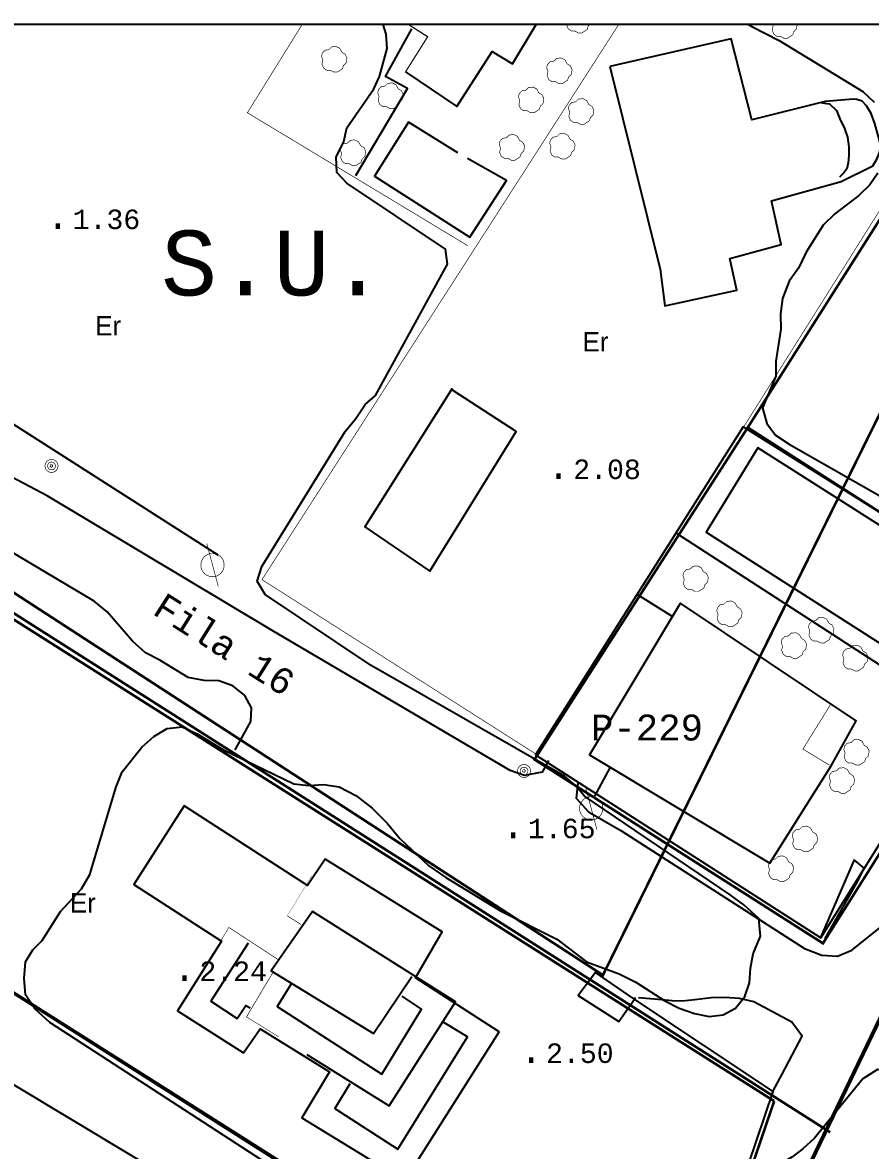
# Model space of a CAD drawing. Extents: x 742700 to 743500, y 4404700 to 4405200.
# Drawn here: x 743168.1 to 743233.2, y 4405113.5 to 4405200.2 of the extents above; entities that cross this region are included whole.
import ezdxf

# ---------------------------------------------------------------- set-up
doc = ezdxf.new("R2010")
doc.units = 0
doc.header["$MEASUREMENT"] = 0
for name, color, linetype in [('13', 7, 'CONTINUOUS'), ('14', 7, 'CONTINUOUS'), ('18', 7, 'CONTINUOUS'), ('2', 7, 'CONTINUOUS'), ('21', 7, 'CONTINUOUS'), ('24', 7, 'CONTINUOUS'), ('34', 7, 'CONTINUOUS'), ('41', 7, 'CONTINUOUS'), ('42', 7, 'CONTINUOUS'), ('45', 7, 'CONTINUOUS'), ('46', 7, 'CONTINUOUS'), ('50', 7, 'CONTINUOUS'), ('51', 7, 'CONTINUOUS'), ('54', 7, 'CONTINUOUS'), ('6', 7, 'CONTINUOUS'), ('7', 7, 'CONTINUOUS'), ('8', 7, 'CONTINUOUS')]:
    doc.layers.add(name, color=color, linetype=linetype)
doc.styles.add('MONOTXT', font='monotxt', dxfattribs={"height": 0.2})
doc.styles.get("Standard").update_dxf_attribs({"font": 'txt', "height": 0.2})

msp = doc.modelspace()

# ---------------------------------------------------------------- linework, layer by layer
at = {"layer": '13', "color": 3, "linetype": 'Continuous', "const_width": 0.3}
msp.add_lwpolyline([(743270.08, 4405200), (743261.4899999999, 4405180.8), (743226.53, 4405108.2), (743201.15, 4405036.67), (743190.36, 4404999.89)], dxfattribs=at)
at = {"layer": '14', "color": 1, "linetype": 'Continuous', "const_width": 0.2}
msp.add_lwpolyline([(743096.24, 4405200), (743230.13, 4405114.87)], dxfattribs=at)
at = {"layer": '18', "color": 3, "linetype": 'Continuous', "const_width": 0.2}
msp.add_lwpolyline([(743248.67, 4405200), (743248.56, 4405199.75), (743212.6599999998, 4405126.95), (743145.0299999998, 4405170.85), (743134.01, 4405148.16), (743132.7399999999, 4405145.06), (743129.14, 4405134.46), (743122.1399999999, 4405114.73), (743112.3100000002, 4405086.79), (743105.6199999999, 4405068.85), (743101.7099999998, 4405054.9), (743098.32, 4405042.34), (743096.17, 4405033.64), (743095.5399999998, 4405032.38), (743093.3399999999, 4405029.4), (743076.1299999999, 4405000.46)], dxfattribs=at)
at = {"layer": '2', "color": 7, "linetype": 'Continuous'}
msp.add_3dface([(743500, 4404700), (743500, 4405200), (742700, 4405200), (742700, 4404700)], dxfattribs=at)
at = {"layer": '21', "color": 30, "linetype": 'Continuous', "elevation": 2}
for points in [[(743186.9599999998, 4405112.39), (743170.16, 4405123.3), (743170.16, 4405123.3), (743169, 4405124.35), (743168.3, 4405125.44), (743168.18, 4405126.7), (743168.28, 4405127.97), (743168.8499999999, 4405128.9), (743169.56, 4405129.62), (743170.9799999999, 4405131.85), (743172.5799999998, 4405133.58), (743173.2199999999, 4405134.67), (743175.2499999999, 4405141.41), (743175.7199999999, 4405142.57), (743177.23, 4405144.47), (743178.1499999998, 4405145.29), (743179.1700000002, 4405145.89), (743180.32, 4405146.03), (743181.48, 4405145.49), (743183.51, 4405144.27), (743188.9099999998, 4405141.66), (743190.07, 4405141.51), (743191.19, 4405141.59), (743192.4, 4405141.41), (743193.68, 4405140.75), (743194.93, 4405139.78), (743196.0799999998, 4405138.63), (743197.0599999998, 4405137.44), (743199.28, 4405135.36), (743200.5899999999, 4405134.44), (743204.79, 4405131.89), (743209.1299999999, 4405129.71), (743211.4, 4405127.97), (743213.9199999998, 4405127.04), (743215.19, 4405126.41), (743217.4099999998, 4405124.98), (743218.53, 4405124.41), (743219.6899999998, 4405123.99), (743220.8299999998, 4405123.78), (743221.8899999999, 4405123.91), (743222.84, 4405124.4), (743223.5600000002, 4405125.31), (743223.92, 4405126.36), (743223.9999999999, 4405127.48), (743224.2, 4405128.58), (743224.78, 4405129.94), (743224.65, 4405131.3), (743223.4999999999, 4405132.36), (743222.45, 4405133.13), (743211.2499999999, 4405140.7), (743210.5799999998, 4405141.5), (743209.6999999998, 4405142.25), (743194.8399999999, 4405150.75), (743186.7, 4405156.19), (743186.0799999998, 4405157.22), (743186.44, 4405158.34), (743192.8399999999, 4405168.73), (743193.68, 4405169.72), (743194.3899999999, 4405170.79), (743195.18, 4405171.5), (743200.7099999998, 4405181.58), (743200.55, 4405182.73), (743192.9799999999, 4405187.82), (743192.2099999998, 4405188.63), (743192.1600000001, 4405189.81), (743192.75, 4405191.01), (743192.9699999999, 4405192.07), (743195.05, 4405195.05), (743195.5, 4405196), (743196.07, 4405198.15), (743195.9999999999, 4405199.26), (743195.7599999999, 4405200)], [(743223.8499999999, 4405200), (743224.1100000001, 4405199.84), (743226.2099999998, 4405198.77), (743232.6399999999, 4405194.86), (743233.4999999999, 4405194.02)], [(743233.78, 4405188.57), (743233.18, 4405187.67), (743232.3299999998, 4405186.86), (743230.47, 4405185.45), (743229.5899999999, 4405184.59), (743228.28, 4405182.5), (743227.6900000002, 4405181.27), (743226.9799999999, 4405180.27), (743226.45, 4405178.94), (743226.31, 4405177.77), (743226.3199999998, 4405176.59), (743225.9599999998, 4405174.14), (743225.95, 4405172.98), (743224.93, 4405170.54), (743225.2599999999, 4405169.33), (743225.93, 4405168.45), (743226.9699999999, 4405167.74), (743237.04, 4405162.01)]]:
    msp.add_lwpolyline(points, dxfattribs=at)
at = {"layer": '34', "color": 1, "linetype": 'Continuous'}
msp.add_polyline3d([(743201.5, 4405190.13, 3.49), (743197.7099999998, 4405192.49, 3.54), (743195.0999999999, 4405188.34, 3.54), (743202.4400000002, 4405183.66, 3.54), (743205.2499999999, 4405188.01, 3.73), (743202.26, 4405189.7, 3.69)], dxfattribs=at)
at = {"layer": '41', "color": 7, "linetype": 'Continuous'}
msp.add_line((743156.2499999999, 4405176.38, 1.86), (743183.0799999998, 4405159.26, 2.42), dxfattribs=at)
at = {"layer": '41', "color": 1, "linetype": 'Continuous', "extrusion": (-0.533287248597892, -0.845934223496656, 0), "const_width": 0.05, "elevation": -4122793.414572}
msp.add_lwpolyline([(-1720489.579737746, 5.09), (-1720626.091533573, 2.29)], dxfattribs=at)
at = {"layer": '41', "color": 1, "linetype": 'Continuous', "extrusion": (0.5390766997098405, 0.8422566781153751, 0), "const_width": 0.05, "elevation": 4110937.477115}
msp.add_lwpolyline([(1748796.520197424, 2.42), (1748784.184290485, 2.59)], dxfattribs=at)
at = {"layer": '41', "color": 1, "linetype": 'Continuous', "extrusion": (-0.0448379228012755, 0.02047617030058248, 0.9987844047284122), "const_width": 0.05, "elevation": 56881.26648099999}
msp.add_lwpolyline([(-4315856.227187288, -1152504.791750904), (-4315848.3109968, -1152505.806111867), (-4315846.051462192, -1152486.127509189)], dxfattribs=at)
at = {"layer": '41', "color": 1, "linetype": 'Continuous', "extrusion": (-0.000635397500013575, -0.0009982118000213265, 0.9999992999213646), "const_width": 0.05, "elevation": -4866.808658}
msp.add_lwpolyline([(743213.7217183394, 4405197.336623072), (743186.3116857484, 4405154.676601817), (743207.4416814832, 4405141.226595116)], dxfattribs=at)
at = {"layer": '41', "color": 1, "linetype": 'Continuous', "extrusion": (-0.5399420098920636, -0.8417022192876282, 0), "const_width": 0.05, "elevation": -4109168.045855}
msp.add_lwpolyline([(-1752963.149759667, 2.84), (-1752973.687928388, 2.81)], dxfattribs=at)
at = {"layer": '41', "color": 1, "linetype": 'Continuous', "extrusion": (0.01768367380022202, -0.01268590390015927, 0.9997631497125523), "const_width": 0.05, "elevation": -42737.750568}
msp.add_lwpolyline([(4012644.706389592, 1963411.412638199), (4012644.447999497, 1963415.548026277), (4012614.506303839, 1963413.71007602)], dxfattribs=at)
at = {"layer": '41', "color": 1, "linetype": 'Continuous', "extrusion": (0.502194614717712, 0.8647546293304992, 0), "const_width": 0.05, "elevation": 4182604.466558}
msp.add_lwpolyline([(1569576.458598866, 2.66), (1569572.376516065, 2.67)], dxfattribs=at)
at = {"layer": '41', "color": 1, "linetype": 'Continuous'}
for points in [[(743065.41, 4405200, 1.87), (743060.92, 4405193.17, 1.93), (743217.52, 4405093.67, 4.51), (743225.7399999999, 4405118.02, 4.48), (743215.0400000002, 4405125.14, 5.35)], [(743245.39, 4405155.33, 3.34), (743223.4400000002, 4405169.08, 2.85), (743207.4699999999, 4405143.89, 2.66), (743229.4, 4405129.82, 2.66), (743245.35, 4405155.28, 3.04), (743261.4199999998, 4405180.47, 2.89), (743258.41, 4405182.38, 2.86)]]:
    msp.add_polyline3d(points, dxfattribs=at)
at = {"layer": '41', "color": 3, "linetype": 'Continuous'}
msp.add_polyline3d([(743203.4999999999, 4405100.13, 2.44), (743202.1700000002, 4405101.05, 2.44), (743200.8599999999, 4405101.78, 2.27), (743181.27, 4405110.18, 2.15), (743167.0799999998, 4405118.69, 2), (743165.57, 4405119.47, 2), (743163.44, 4405119.93, 1.97)], dxfattribs=at)
at = {"layer": '42', "color": 3, "linetype": 'Continuous', "const_width": 0.05}
for points, elevation in [([(743211.4499999998, 4405199.62), (743211.04, 4405199.35), (743210.77, 4405199.35), (743210.5099999999, 4405199.5), (743210.2299999999, 4405199.5), (743209.9999999999, 4405199.66), (743209.87, 4405199.96), (743209.87, 4405200)], 3.67), ([(743211.66, 4405200), (743211.52, 4405199.86), (743211.4499999998, 4405199.62)], 3.67), ([(743227.2500000001, 4405199.21), (743226.8399999999, 4405198.94), (743226.57, 4405198.94), (743226.31, 4405199.09), (743226.0299999998, 4405199.09), (743225.8, 4405199.25), (743225.67, 4405199.55), (743225.7399999999, 4405199.88), (743225.69, 4405200)], 3.93), ([(743227.5799999998, 4405200), (743227.53, 4405199.65), (743227.32, 4405199.45), (743227.2500000001, 4405199.21)], 3.93), ([(743192.6499999998, 4405196.61), (743192.24, 4405196.34), (743191.97, 4405196.34), (743191.7099999998, 4405196.49), (743191.4299999998, 4405196.49), (743191.2, 4405196.65), (743191.07, 4405196.95), (743191.14, 4405197.28), (743191.0399999998, 4405197.54), (743191.0899999999, 4405197.79), (743191.3000000002, 4405198.02), (743191.5999999999, 4405198.07), (743191.8100000002, 4405198.28), (743192.1600000001, 4405198.31), (743192.44, 4405198.17), (743192.6099999999, 4405197.86), (743192.85, 4405197.72), (743192.99, 4405197.43), (743192.93, 4405197.05), (743192.7199999999, 4405196.85), (743192.6499999998, 4405196.61)], 2.87), ([(743209.95, 4405195.73), (743209.54, 4405195.46), (743209.2699999998, 4405195.46), (743209.0099999999, 4405195.61), (743208.7299999999, 4405195.61), (743208.4999999999, 4405195.77), (743208.37, 4405196.07), (743208.44, 4405196.4), (743208.34, 4405196.66), (743208.3899999999, 4405196.91), (743208.5999999999, 4405197.14), (743208.8999999998, 4405197.19), (743209.11, 4405197.4), (743209.4599999998, 4405197.43), (743209.7399999999, 4405197.29), (743209.91, 4405196.98), (743210.15, 4405196.84), (743210.2900000002, 4405196.55), (743210.2299999999, 4405196.17), (743210.02, 4405195.97), (743209.95, 4405195.73)], 3.67), ([(743196.97, 4405193.81), (743196.5600000002, 4405193.54), (743196.2899999998, 4405193.54), (743196.03, 4405193.69), (743195.7499999999, 4405193.69), (743195.5199999998, 4405193.85), (743195.39, 4405194.15), (743195.46, 4405194.48), (743195.36, 4405194.74), (743195.41, 4405194.99), (743195.62, 4405195.22), (743195.92, 4405195.27), (743196.13, 4405195.48), (743196.48, 4405195.51), (743196.76, 4405195.37), (743196.93, 4405195.060000001), (743197.17, 4405194.92), (743197.3099999998, 4405194.63), (743197.25, 4405194.25), (743197.0399999998, 4405194.05), (743196.97, 4405193.81)], 3.66), ([(743207.78, 4405193.49), (743207.3699999999, 4405193.22), (743207.1, 4405193.22), (743206.84, 4405193.37), (743206.5599999998, 4405193.37), (743206.33, 4405193.53), (743206.2, 4405193.83), (743206.2699999998, 4405194.16), (743206.1700000002, 4405194.42), (743206.22, 4405194.67), (743206.43, 4405194.9), (743206.73, 4405194.95), (743206.94, 4405195.16), (743207.2899999998, 4405195.19), (743207.57, 4405195.05), (743207.7399999999, 4405194.74), (743207.9799999999, 4405194.6), (743208.12, 4405194.310000001), (743208.06, 4405193.93), (743207.85, 4405193.73), (743207.78, 4405193.49)], 3.67), ([(743211.6199999999, 4405192.6), (743211.2099999998, 4405192.33), (743210.9399999998, 4405192.33), (743210.68, 4405192.48), (743210.4, 4405192.48), (743210.17, 4405192.64), (743210.0400000002, 4405192.94), (743210.1099999999, 4405193.27), (743210.0099999999, 4405193.53), (743210.0600000002, 4405193.78), (743210.2699999998, 4405194.01), (743210.5700000002, 4405194.060000001), (743210.7799999998, 4405194.27), (743211.1299999999, 4405194.3), (743211.41, 4405194.16), (743211.5799999998, 4405193.85), (743211.8200000002, 4405193.71), (743211.9599999998, 4405193.42), (743211.9000000001, 4405193.04), (743211.69, 4405192.84), (743211.6199999999, 4405192.6)], 3.59), ([(743194.09, 4405189.43), (743193.68, 4405189.16), (743193.4099999998, 4405189.16), (743193.1499999998, 4405189.310000001), (743192.87, 4405189.310000001), (743192.6399999999, 4405189.47), (743192.51, 4405189.77), (743192.5799999998, 4405190.1), (743192.48, 4405190.36), (743192.5299999998, 4405190.61), (743192.74, 4405190.84), (743193.0399999998, 4405190.89), (743193.25, 4405191.1), (743193.6, 4405191.13), (743193.8799999999, 4405190.99), (743194.05, 4405190.68), (743194.29, 4405190.54), (743194.4299999998, 4405190.25), (743194.3699999999, 4405189.87), (743194.16, 4405189.67), (743194.09, 4405189.43)], 3.44), ([(743206.2999999998, 4405189.84), (743205.89, 4405189.57), (743205.6199999999, 4405189.57), (743205.3599999999, 4405189.72), (743205.0799999998, 4405189.72), (743204.8499999999, 4405189.88), (743204.72, 4405190.18), (743204.79, 4405190.51), (743204.69, 4405190.77), (743204.7399999999, 4405191.02), (743204.9499999998, 4405191.25), (743205.2499999999, 4405191.3), (743205.4599999998, 4405191.51), (743205.81, 4405191.54), (743206.0899999999, 4405191.4), (743206.26, 4405191.09), (743206.4999999999, 4405190.95), (743206.6399999999, 4405190.66), (743206.5799999998, 4405190.28), (743206.37, 4405190.08), (743206.2999999998, 4405189.84)], 3.67), ([(743210.18, 4405189.93), (743209.7699999998, 4405189.66), (743209.4999999999, 4405189.66), (743209.2399999999, 4405189.81), (743208.96, 4405189.81), (743208.7299999999, 4405189.97), (743208.5999999999, 4405190.27), (743208.67, 4405190.6), (743208.57, 4405190.86), (743208.6199999999, 4405191.11), (743208.8299999998, 4405191.34), (743209.1299999999, 4405191.39), (743209.3399999999, 4405191.6), (743209.69, 4405191.63), (743209.9699999999, 4405191.49), (743210.14, 4405191.18), (743210.38, 4405191.04), (743210.5199999998, 4405190.75), (743210.46, 4405190.37), (743210.2499999999, 4405190.17), (743210.18, 4405189.93)], 3.59), ([(743220.4200000002, 4405156.7), (743220.0099999999, 4405156.43), (743219.74, 4405156.43), (743219.48, 4405156.58), (743219.2000000002, 4405156.58), (743218.97, 4405156.74), (743218.8399999999, 4405157.04), (743218.9099999998, 4405157.37), (743218.8100000002, 4405157.63), (743218.86, 4405157.88), (743219.07, 4405158.11), (743219.37, 4405158.16), (743219.5799999998, 4405158.37), (743219.9299999998, 4405158.4), (743220.21, 4405158.26), (743220.3800000001, 4405157.95), (743220.6199999999, 4405157.810000001), (743220.76, 4405157.52), (743220.7, 4405157.14), (743220.49, 4405156.94), (743220.4200000002, 4405156.7)], 5.35), ([(743223.02, 4405154), (743222.61, 4405153.73), (743222.3399999999, 4405153.73), (743222.08, 4405153.88), (743221.8, 4405153.88), (743221.5699999998, 4405154.04), (743221.4400000002, 4405154.34), (743221.51, 4405154.67), (743221.41, 4405154.93), (743221.4599999998, 4405155.18), (743221.67, 4405155.41), (743221.9699999999, 4405155.46), (743222.18, 4405155.67), (743222.53, 4405155.7), (743222.81, 4405155.56), (743222.9799999999, 4405155.25), (743223.2199999999, 4405155.11), (743223.3599999999, 4405154.82), (743223.3, 4405154.44), (743223.09, 4405154.24), (743223.02, 4405154)], 5.35), ([(743230.07, 4405152.74), (743229.66, 4405152.47), (743229.3899999999, 4405152.47), (743229.13, 4405152.62), (743228.8499999999, 4405152.62), (743228.62, 4405152.78), (743228.4899999999, 4405153.08), (743228.56, 4405153.41), (743228.4599999998, 4405153.67), (743228.51, 4405153.92), (743228.7199999999, 4405154.15), (743229.02, 4405154.2), (743229.2299999999, 4405154.41), (743229.5799999998, 4405154.44), (743229.8599999999, 4405154.3), (743230.0299999998, 4405153.99), (743230.2699999998, 4405153.85), (743230.41, 4405153.56), (743230.3499999999, 4405153.18), (743230.14, 4405152.98), (743230.07, 4405152.74)], 5.35), ([(743227.9699999999, 4405151.560000001), (743227.56, 4405151.29), (743227.29, 4405151.29), (743227.03, 4405151.44), (743226.75, 4405151.44), (743226.52, 4405151.6), (743226.39, 4405151.9), (743226.4599999998, 4405152.23), (743226.3599999999, 4405152.49), (743226.4100000001, 4405152.74), (743226.6199999999, 4405152.97), (743226.9200000002, 4405153.02), (743227.1299999999, 4405153.23), (743227.4799999999, 4405153.26), (743227.7600000001, 4405153.12), (743227.93, 4405152.81), (743228.1699999998, 4405152.67), (743228.3100000002, 4405152.38), (743228.2499999999, 4405152), (743228.04, 4405151.8), (743227.9699999999, 4405151.560000001)], 5.35), ([(743232.6900000002, 4405150.6), (743232.28, 4405150.33), (743232.01, 4405150.33), (743231.75, 4405150.48), (743231.4699999999, 4405150.48), (743231.24, 4405150.64), (743231.1099999999, 4405150.94), (743231.1800000002, 4405151.27), (743231.0799999998, 4405151.53), (743231.1299999999, 4405151.78), (743231.34, 4405152.01), (743231.6399999999, 4405152.06), (743231.85, 4405152.27), (743232.2000000002, 4405152.3), (743232.4799999999, 4405152.16), (743232.6499999998, 4405151.85), (743232.89, 4405151.71), (743233.03, 4405151.42), (743232.9699999999, 4405151.04), (743232.76, 4405150.84), (743232.6900000002, 4405150.6)], 5.43), ([(743232.78, 4405143.36), (743232.3699999999, 4405143.09), (743232.0999999999, 4405143.09), (743231.8399999999, 4405143.24), (743231.56, 4405143.24), (743231.3299999998, 4405143.4), (743231.2, 4405143.7), (743231.2699999998, 4405144.03), (743231.17, 4405144.29), (743231.2199999999, 4405144.54), (743231.43, 4405144.77), (743231.7299999999, 4405144.82), (743231.94, 4405145.03), (743232.29, 4405145.06), (743232.5699999998, 4405144.92), (743232.7399999999, 4405144.61), (743232.9799999999, 4405144.47), (743233.1199999999, 4405144.18), (743233.0600000002, 4405143.8), (743232.85, 4405143.6), (743232.78, 4405143.36)], 5.58), ([(743231.66, 4405141.19), (743231.25, 4405140.92), (743230.98, 4405140.92), (743230.72, 4405141.07), (743230.44, 4405141.07), (743230.21, 4405141.23), (743230.08, 4405141.53), (743230.15, 4405141.86), (743230.05, 4405142.12), (743230.0999999999, 4405142.37), (743230.3100000002, 4405142.6), (743230.6099999999, 4405142.65), (743230.8200000002, 4405142.86), (743231.17, 4405142.89), (743231.4500000002, 4405142.75), (743231.6199999999, 4405142.44), (743231.8599999999, 4405142.3), (743232.0000000001, 4405142.01), (743231.94, 4405141.63), (743231.7299999999, 4405141.43), (743231.66, 4405141.19)], 5.94), ([(743228.8200000002, 4405136.7), (743228.4099999998, 4405136.43), (743228.14, 4405136.43), (743227.88, 4405136.58), (743227.5999999999, 4405136.58), (743227.37, 4405136.74), (743227.2399999999, 4405137.04), (743227.3099999998, 4405137.37), (743227.2099999998, 4405137.63), (743227.26, 4405137.88), (743227.4699999999, 4405138.11), (743227.77, 4405138.16), (743227.9799999999, 4405138.37), (743228.3299999998, 4405138.4), (743228.61, 4405138.26), (743228.7800000001, 4405137.95), (743229.02, 4405137.81), (743229.16, 4405137.52), (743229.0999999999, 4405137.14), (743228.89, 4405136.94), (743228.8200000002, 4405136.7)], 6.48), ([(743226.9699999999, 4405134.41), (743226.5599999998, 4405134.14), (743226.2899999998, 4405134.14), (743226.0299999998, 4405134.29), (743225.75, 4405134.29), (743225.5199999998, 4405134.45), (743225.39, 4405134.75), (743225.4599999998, 4405135.08), (743225.3599999999, 4405135.34), (743225.41, 4405135.59), (743225.6199999999, 4405135.82), (743225.92, 4405135.87), (743226.1299999999, 4405136.08), (743226.48, 4405136.11), (743226.7599999999, 4405135.97), (743226.93, 4405135.66), (743227.1700000002, 4405135.52), (743227.3099999998, 4405135.23), (743227.2500000001, 4405134.85), (743227.04, 4405134.65), (743226.9699999999, 4405134.41)], 6.85)]:
    msp.add_lwpolyline(points, dxfattribs=dict(at, elevation=elevation))
at = {"layer": '42', "color": 3, "linetype": 'Continuous'}
msp.add_polyline3d([(743229.75, 4405129.76, 4.1), (743232.28, 4405134.21, 4.1), (743232.7399999999, 4405135.17, 4.1), (743231.9599999998, 4405135.8, 4.06), (743229.3700000001, 4405129.83, 4.05)], dxfattribs=at)
at = {"layer": '45', "color": 1, "linetype": 'Continuous'}
msp.add_polyline3d([(743193.68, 4405188.39, 3.73), (743197.6299999999, 4405195.09, 3.63), (743195.95, 4405196, 2.94), (743197.9799999999, 4405199.67, 10.94)], dxfattribs=at)
at = {"layer": '46', "color": 7, "linetype": 'Continuous', "const_width": 0.2}
for points in [[(743095.16, 4405200), (743201.72, 4405132.54), (743225.8200000002, 4405117.27)], [(743239.65, 4405194.02), (743223.79, 4405169.03), (743207.3999999998, 4405143.52), (743229.5700000002, 4405129.39), (743245.7099999998, 4405154.98), (743261.4899999999, 4405180.8), (743239.8699999999, 4405193.84)], [(743061.0500000002, 4405192.93), (743178.0999999999, 4405118.83), (743217.78, 4405093.69), (743205.3, 4405058.43), (743189.9399999998, 4405018.17), (743184.15, 4405002.35), (743183.0799999998, 4405000.03)], [(743245.7099999998, 4405154.98), (743223.79, 4405169.03)], [(743217.78, 4405093.69), (743225.8200000002, 4405117.27)]]:
    msp.add_lwpolyline(points, dxfattribs=at)
at = {"layer": '51', "color": 1, "linetype": 'Continuous', "extrusion": (-0.3144595321990761, 0.2488854225992688, 0.9160629066973085), "const_width": 0.1, "elevation": 862694.395331}
msp.add_lwpolyline([(-3915443.224012778, -1970581.800110961), (-3915443.399233597, -1970579.905012636), (-3915440.227073506, -1970579.530980072)], dxfattribs=at)
at = {"layer": '51', "color": 1, "linetype": 'Continuous', "extrusion": (-0.1674433981955957, 0.985881690874068, 0), "const_width": 0.05, "elevation": 4218540.742918}
msp.add_lwpolyline([(-1470342.527728125, 8.32), (-1470348.917947214, 8.25)], dxfattribs=at)
at = {"layer": '51', "color": 1, "linetype": 'Continuous', "extrusion": (0.01064388149986066, -0.006594912199913667, 0.9999216043869101), "const_width": 0.05, "elevation": -21133.349367}
msp.add_lwpolyline([(743187.9975395426, 4405104.213763458), (743185.8476613406, 4405100.743687997), (743187.8978645313, 4405099.503661029)], dxfattribs=at)
at = {"layer": '51', "color": 1, "linetype": 'Continuous', "extrusion": (-0.7829223082339711, 0.4788748099207785, 0.3971291675172315), "const_width": 0.05, "elevation": 1527651.565393}
msp.add_lwpolyline([(-4145704.709974294, -661026.337352688), (-4145701.087792632, -661026.337352688), (-4145701.05557448, -661023.1883906383)], dxfattribs=at)
at = {"layer": '51', "color": 1, "linetype": 'Continuous', "extrusion": (-0.8660594509123942, 0.4999410240071547, 0), "const_width": 0.05, "elevation": 1558653.836531}
msp.add_lwpolyline([(-4186657.175897371, 12.66), (-4186661.136364516, 9.61)], dxfattribs=at)
at = {"layer": '51', "color": 1, "linetype": 'Continuous', "extrusion": (-0.4522930674874181, 0.3226162303910254, 0.8314744427768701), "const_width": 0.05, "elevation": 1085035.3426}
msp.add_lwpolyline([(-4017856.180865417, -1623888.345770364), (-4017857.950233823, -1623888.489768433), (-4017858.140224221, -1623883.053841313)], dxfattribs=at)
at = {"layer": '51', "color": 1, "linetype": 'Continuous', "extrusion": (-0.3318495226008138, -0.4561343940011185, 0.8257222953020249), "const_width": 0.05, "elevation": -2255946.040899}
msp.add_lwpolyline([(-1990587.281407325, 3302377.837149319), (-1990590.200908294, 3302377.571228106), (-1990590.567696793, 3302382.340081867)], dxfattribs=at)
at = {"layer": '51', "color": 1, "linetype": 'Continuous'}
for points in [[(743197.49, 4405196.36, 11.76), (743201.4399999998, 4405193.69, 10.2), (743204.14, 4405197.92, 10.01), (743205.71, 4405196.99, 9.44), (743207.53, 4405200, 9.36)], [(743213.2000000002, 4405196.77, 8.16), (743217.07, 4405181.21, 5.98), (743217.4099999998, 4405178.39, 6.09), (743222.9599999998, 4405179.59, 6.09), (743222.41, 4405182.01, 8.01), (743226.3699999999, 4405183.1, 8.01), (743225.6199999999, 4405186.45, 8.01), (743230.9699999999, 4405187.94, 8.1), (743233.3899999999, 4405189.14, 5.13), (743233.7199999999, 4405189.66, 5.13), (743233.93, 4405190.21, 5.13), (743233.99, 4405190.76, 5.13), (743233.8399999999, 4405191.37, 5.13), (743233.56, 4405192.4, 5.14), (743233.2800000001, 4405193.17, 5.3), (743232.9199999998, 4405193.74, 5.3), (743232.5699999998, 4405194.11, 5.3), (743232.16, 4405194.25, 5.44), (743231.89, 4405194.26, 5.44), (743229.75, 4405194.08, 8.29), (743224.0999999999, 4405192.68, 8.28), (743222.5199999998, 4405198.89, 8.11), (743213.2000000002, 4405196.77, 8.16)], [(743229.4699999999, 4405193.98, 8.11), (743230.08, 4405193.9, 8.09), (743230.6199999999, 4405193.39, 8.09), (743230.8699999999, 4405192.76, 8.09), (743231.2199999999, 4405192.01, 8.09), (743231.4599999998, 4405191.34, 8.09), (743231.5499999998, 4405190.6, 8.09), (743231.5499999998, 4405189.94, 8.09), (743231.5, 4405189.36, 8.09), (743231.3999999998, 4405188.9, 8.09), (743231.1800000002, 4405188.59, 8.34), (743230.8499999999, 4405188.28, 8.46)], [(743218.5899999999, 4405155.5, 7.12), (743211.6199999999, 4405143.87, 7.11), (743225.49, 4405135.56, 7.25), (743230.2, 4405143.03, 7.21), (743232.1299999999, 4405146.49, 5.09), (743218.66, 4405155.52, 7.06), (743218.5899999999, 4405155.5, 7.12)], [(743180.4799999999, 4405139.97, 5.92), (743176.6099999999, 4405133.92, 5.92), (743183.35, 4405129.57, 6.66), (743179.9799999999, 4405124.2, 6.67), (743185.0500000002, 4405120.99, 6.85), (743186.3299999998, 4405122.83, 9.72), (743191.65, 4405119.52, 9.61), (743189.5099999999, 4405115.99, 6.71), (743197.45, 4405111.14, 6.73), (743204.69, 4405122.59, 6.64), (743198.27, 4405126.75, 6.81), (743200.31, 4405130.28, 6.81), (743191.32, 4405135.86, 9.63), (743189.95, 4405133.85, 9.39), (743180.4799999999, 4405139.97, 5.92)], [(743189.8999999998, 4405120.86, 9.9), (743196.23, 4405116.91, 9.9), (743201.3399999999, 4405124.89, 9.81), (743190.3299999998, 4405131.84, 12.67), (743187.16, 4405127.28, 12.67), (743195.03, 4405122.47, 12.67), (743197.9799999999, 4405126.85, 12.54)], [(743185.3999999998, 4405129.4, 7.84), (743182.5199999998, 4405124.94, 7.8), (743184.55, 4405123.61, 7.8), (743185.21, 4405124.61, 7.8), (743185.5600000002, 4405124.44, 9.82)], [(743215.0400000002, 4405125.14, 5.35), (743212.1, 4405127.14, 5.27), (743210.77, 4405125.38, 5.26), (743213.87, 4405123.39, 5.25), (743215.13, 4405125.18, 5.25), (743215.0400000002, 4405125.14, 5.35)], [(743188.68, 4405126.24, 12.55), (743187.6299999999, 4405124.54, 10.66), (743195.68, 4405119.33, 10.66), (743198.7299999999, 4405124.34, 10.51), (743197.2199999999, 4405125.33, 12.27)], [(743193.2000000002, 4405118.59, 9.78), (743192.07, 4405116.71, 7.64), (743196.9, 4405113.57, 7.64), (743202.26, 4405122.2, 7.63), (743200.44, 4405123.31, 9.79)]]:
    msp.add_polyline3d(points, dxfattribs=at)
at = {"layer": '54', "color": 1, "linetype": 'Continuous'}
for p, q in [((743218.27, 4405160.94, 2.87), (743239.8, 4405146.98, 2.87)), ((743215.2699999998, 4405156.22, 2.86), (743217.94, 4405154.57, 7.06)), ((743212.03, 4405140.69, 2.87), (743213.2499999999, 4405142.92, 7.34))]:
    msp.add_line(p, q, dxfattribs=at)
at = {"layer": '6', "color": 7, "linetype": 'Continuous'}
for points in [[(743184.41, 4405144.25, 2.4), (743185.61, 4405146.45, 1.97), (743185.6599999998, 4405147.49, 1.83), (743185.1499999998, 4405148.45, 1.83), (743184.23, 4405149.18, 1.83), (743183.1499999998, 4405149.560000001, 1.83), (743182.0099999999, 4405149.58, 1.83), (743180.79, 4405149.81, 1.83), (743178.6, 4405151.16, 1.83), (743177.52, 4405151.71, 1.83), (743176.5099999999, 4405152.62, 1.83), (743174.57, 4405154.87, 1.83), (743173.56, 4405155.68, 1.83), (743155.9599999998, 4405166.15, 1.74), (743149.44, 4405169.96, 1.53), (743148.56, 4405170.54, 1.53), (743131.4500000002, 4405181.42, 1.53), (743114.0099999999, 4405192.3, 1.73), (743101.69, 4405200, 1.73)], [(743208.4699999999, 4405143.44, 2.58), (743207.9899999999, 4405142.54, 2.03), (743206.6399999999, 4405142.28, 2.01), (743205.5399999998, 4405142.68, 2.01), (743187.3799999999, 4405153.35, 2.01), (743169.95, 4405163.79, 2.01), (743157.0600000002, 4405170.57, 2.01), (743155.4, 4405171.19, 2.01), (743136.7900000002, 4405182.22, 1.97), (743136.7900000002, 4405182.22, 1.97), (743135.4799999999, 4405183.52, 1.97), (743131.52, 4405187.9, 1.86), (743130.1, 4405189.04, 1.85), (743113.3599999999, 4405200, 1.74)], [(743210.7199999999, 4405141.7, 2.73), (743210.6099999999, 4405140.55, 2.48), (743211.54, 4405139.49, 2.46), (743214.03, 4405138.07, 2.43), (743228.1499999998, 4405128.99, 2.42), (743229.4699999999, 4405128.48, 2.42), (743230.69, 4405128.41, 2.42), (743231.7999999998, 4405128.86, 2.42), (743235.3499999999, 4405131.72, 2.42)], [(743225.72, 4405118.01, 3.06), (743226.4300000002, 4405119.33, 2.76), (743226.95, 4405120.3, 2.66), (743227.9799999999, 4405122.27, 2.31), (743227.1700000002, 4405123.33, 2.18), (743224.2499999999, 4405124.9, 2.09), (743223.1599999998, 4405125.15, 2.06), (743222.0499999998, 4405125.24, 2.06), (743220.98, 4405125.2, 2.06), (743219.7299999999, 4405125.06, 2.54), (743218.7499999999, 4405124.95, 3.2), (743217.9699999999, 4405124.98, 3.86), (743217.19, 4405125.06, 4.79), (743215.4, 4405125.21, 4.88)], [(743198.6499999998, 4405017.3, 2.04), (743206.18, 4405036.02, 2.15), (743214.56, 4405054.61, 2.16), (743224.3499999999, 4405073.81, 2.03), (743233.89, 4405092.06, 2.03), (743243.71, 4405109.98, 2.15), (743243.71, 4405109.98, 2.15), (743244.0299999998, 4405111.1, 2.21), (743243.89, 4405112.15, 2.21), (743243.19, 4405113.05, 2.25), (743240.31, 4405115.75, 2.37), (743234.8699999999, 4405119.39, 2.42), (743233.7599999999, 4405119.7, 2.42), (743232.63, 4405118.99, 2.39), (743228.91, 4405114.42, 2.34), (743228.03, 4405113.6, 2.47), (743227.18, 4405112.95, 2.74), (743225.3399999999, 4405111.88, 3.6), (743223.65, 4405111.61, 3.45)]]:
    msp.add_polyline3d(points, dxfattribs=at)
at = {"layer": '7', "color": 7, "linetype": 'Continuous', "const_width": 0.05}
for points, elevation in [([(743170.5300000001, 4405166.51), (743170.4999999999, 4405166.52), (743170.4799999999, 4405166.54), (743170.4500000002, 4405166.55), (743170.4199999998, 4405166.560000001), (743170.38, 4405166.560000001), (743170.3499999999, 4405166.57), (743170.32, 4405166.57), (743170.2900000002, 4405166.57), (743170.2599999999, 4405166.57), (743170.2299999999, 4405166.57), (743170.2000000002, 4405166.57), (743170.1699999998, 4405166.560000001), (743170.14, 4405166.55), (743170.1, 4405166.54), (743170.0799999998, 4405166.53), (743170.05, 4405166.51), (743170.02, 4405166.5), (743169.9999999999, 4405166.48), (743169.9699999999, 4405166.46), (743169.95, 4405166.44), (743169.9199999998, 4405166.42), (743169.9, 4405166.39), (743169.8799999999, 4405166.37), (743169.87, 4405166.34), (743169.85, 4405166.31), (743169.8399999999, 4405166.29), (743169.82, 4405166.26), (743169.81, 4405166.23), (743169.7999999998, 4405166.2), (743169.7999999998, 4405166.17), (743169.79, 4405166.14), (743169.79, 4405166.1), (743169.79, 4405166.07), (743169.79, 4405166.04), (743169.79, 4405166.01), (743169.7999999998, 4405165.98), (743169.81, 4405165.95), (743169.81, 4405165.92), (743169.8299999998, 4405165.89), (743169.8399999999, 4405165.86), (743169.85, 4405165.83), (743169.87, 4405165.8), (743169.8899999999, 4405165.78), (743169.9099999998, 4405165.75), (743169.93, 4405165.73), (743169.95, 4405165.71), (743169.98, 4405165.69), (743169.9999999999, 4405165.67), (743170.03, 4405165.65), (743170.06, 4405165.63), (743170.0799999998, 4405165.62), (743170.1099999999, 4405165.61), (743170.14, 4405165.6), (743170.1699999998, 4405165.59), (743170.2000000002, 4405165.59), (743170.2399999999, 4405165.58), (743170.27, 4405165.58), (743170.3, 4405165.58), (743170.3299999998, 4405165.58), (743170.36, 4405165.58), (743170.3899999999, 4405165.59), (743170.4199999998, 4405165.6), (743170.4500000002, 4405165.61), (743170.4799999999, 4405165.62), (743170.5099999999, 4405165.63), (743170.54, 4405165.65), (743170.57, 4405165.66), (743170.5899999999, 4405165.68), (743170.62, 4405165.7), (743170.6399999999, 4405165.72), (743170.6599999998, 4405165.75), (743170.6799999998, 4405165.77), (743170.7, 4405165.8), (743170.7199999999, 4405165.82), (743170.73, 4405165.85), (743170.7399999999, 4405165.88), (743170.7599999999, 4405165.91), (743170.7699999998, 4405165.94), (743170.7699999998, 4405165.97), (743170.78, 4405166), (743170.78, 4405166.03), (743170.79, 4405166.06), (743170.79, 4405166.1), (743170.78, 4405166.13), (743170.78, 4405166.16), (743170.7699999998, 4405166.19), (743170.7599999999, 4405166.22), (743170.7499999999, 4405166.25), (743170.7399999999, 4405166.28), (743170.73, 4405166.31), (743170.71, 4405166.34), (743170.69, 4405166.36), (743170.6799999998, 4405166.39), (743170.6599999998, 4405166.41), (743170.63, 4405166.43), (743170.61, 4405166.46), (743170.5899999999, 4405166.47), (743170.56, 4405166.49), (743170.5300000001, 4405166.51)], 2.54), ([(743170.4299999998, 4405166.34), (743170.4199999998, 4405166.35), (743170.4, 4405166.35), (743170.38, 4405166.36), (743170.36, 4405166.36), (743170.3399999999, 4405166.37), (743170.3299999998, 4405166.37), (743170.31, 4405166.37), (743170.2900000002, 4405166.37), (743170.27, 4405166.37), (743170.2499999999, 4405166.37), (743170.2299999999, 4405166.37), (743170.2099999998, 4405166.36), (743170.19, 4405166.36), (743170.18, 4405166.35), (743170.16, 4405166.35), (743170.14, 4405166.34), (743170.1299999999, 4405166.33), (743170.1099999999, 4405166.32), (743170.1, 4405166.3), (743170.0799999998, 4405166.29), (743170.07, 4405166.28), (743170.06, 4405166.26), (743170.05, 4405166.25), (743170.03, 4405166.23), (743170.02, 4405166.22), (743170.02, 4405166.2), (743170.01, 4405166.18), (743169.9999999999, 4405166.17), (743169.9999999999, 4405166.15), (743169.9899999999, 4405166.13), (743169.9899999999, 4405166.11), (743169.9899999999, 4405166.09), (743169.9899999999, 4405166.07), (743169.9899999999, 4405166.05), (743169.9899999999, 4405166.03), (743169.9999999999, 4405166.02), (743169.9999999999, 4405166), (743170.01, 4405165.98), (743170.01, 4405165.96), (743170.02, 4405165.94), (743170.03, 4405165.93), (743170.04, 4405165.91), (743170.05, 4405165.9), (743170.06, 4405165.88), (743170.07, 4405165.87), (743170.09, 4405165.85), (743170.1, 4405165.84), (743170.12, 4405165.83), (743170.1299999999, 4405165.82), (743170.1499999998, 4405165.810000001), (743170.1699999998, 4405165.8), (743170.18, 4405165.8), (743170.2000000002, 4405165.79), (743170.2199999999, 4405165.79), (743170.2399999999, 4405165.78), (743170.2599999999, 4405165.78), (743170.28, 4405165.78), (743170.3, 4405165.78), (743170.31, 4405165.78), (743170.3299999998, 4405165.78), (743170.3499999999, 4405165.78), (743170.37, 4405165.79), (743170.3899999999, 4405165.8), (743170.41, 4405165.8), (743170.4199999998, 4405165.810000001), (743170.44, 4405165.82), (743170.4599999998, 4405165.83), (743170.4699999999, 4405165.84), (743170.4799999999, 4405165.85), (743170.4999999999, 4405165.87), (743170.5099999999, 4405165.88), (743170.52, 4405165.9), (743170.54, 4405165.91), (743170.55, 4405165.93), (743170.55, 4405165.94), (743170.56, 4405165.96), (743170.57, 4405165.98), (743170.57, 4405166), (743170.5799999998, 4405166.01), (743170.5799999998, 4405166.03), (743170.5799999998, 4405166.05), (743170.5799999998, 4405166.07), (743170.5899999999, 4405166.09), (743170.5799999998, 4405166.11), (743170.5799999998, 4405166.13), (743170.5799999998, 4405166.15), (743170.57, 4405166.16), (743170.56, 4405166.18), (743170.56, 4405166.2), (743170.55, 4405166.22), (743170.54, 4405166.23), (743170.5300000001, 4405166.25), (743170.52, 4405166.26), (743170.5099999999, 4405166.28), (743170.49, 4405166.29), (743170.4799999999, 4405166.3), (743170.4599999998, 4405166.32), (743170.4500000002, 4405166.33), (743170.4299999998, 4405166.34)], 2.54), ([(743170.3299999998, 4405166.16), (743170.3299999998, 4405166.17), (743170.32, 4405166.17), (743170.32, 4405166.17), (743170.31, 4405166.17), (743170.3, 4405166.17), (743170.3, 4405166.18), (743170.2900000002, 4405166.18), (743170.28, 4405166.18), (743170.28, 4405166.18), (743170.27, 4405166.18), (743170.27, 4405166.18), (743170.2599999999, 4405166.17), (743170.2599999999, 4405166.17), (743170.2499999999, 4405166.17), (743170.2399999999, 4405166.17), (743170.2399999999, 4405166.17), (743170.2299999999, 4405166.16), (743170.2299999999, 4405166.16), (743170.2199999999, 4405166.16), (743170.2199999999, 4405166.15), (743170.2099999998, 4405166.15), (743170.2099999998, 4405166.14), (743170.2000000002, 4405166.14), (743170.2000000002, 4405166.13), (743170.2000000002, 4405166.13), (743170.19, 4405166.12), (743170.19, 4405166.12), (743170.19, 4405166.11), (743170.19, 4405166.11), (743170.19, 4405166.1), (743170.18, 4405166.09), (743170.18, 4405166.09), (743170.18, 4405166.08), (743170.18, 4405166.07), (743170.18, 4405166.07), (743170.18, 4405166.06), (743170.19, 4405166.06), (743170.19, 4405166.05), (743170.19, 4405166.04), (743170.19, 4405166.04), (743170.19, 4405166.03), (743170.2000000002, 4405166.03), (743170.2000000002, 4405166.02), (743170.2000000002, 4405166.02), (743170.2099999998, 4405166.01), (743170.2099999998, 4405166.01), (743170.2199999999, 4405166), (743170.2199999999, 4405166), (743170.2299999999, 4405166), (743170.2299999999, 4405165.99), (743170.2399999999, 4405165.99), (743170.2399999999, 4405165.99), (743170.2499999999, 4405165.99), (743170.2599999999, 4405165.98), (743170.2599999999, 4405165.98), (743170.27, 4405165.98), (743170.28, 4405165.98), (743170.28, 4405165.98), (743170.2900000002, 4405165.98), (743170.2900000002, 4405165.98), (743170.3, 4405165.98), (743170.31, 4405165.98), (743170.31, 4405165.99), (743170.32, 4405165.99), (743170.32, 4405165.99), (743170.3299999998, 4405165.99), (743170.3299999998, 4405166), (743170.3399999999, 4405166), (743170.3399999999, 4405166), (743170.3499999999, 4405166.01), (743170.3499999999, 4405166.01), (743170.36, 4405166.02), (743170.36, 4405166.02), (743170.36, 4405166.03), (743170.37, 4405166.03), (743170.37, 4405166.04), (743170.37, 4405166.04), (743170.38, 4405166.05), (743170.38, 4405166.06), (743170.38, 4405166.06), (743170.38, 4405166.07), (743170.38, 4405166.07), (743170.38, 4405166.08), (743170.38, 4405166.09), (743170.38, 4405166.09), (743170.38, 4405166.1), (743170.38, 4405166.1), (743170.37, 4405166.11), (743170.37, 4405166.12), (743170.37, 4405166.12), (743170.37, 4405166.13), (743170.36, 4405166.13), (743170.36, 4405166.14), (743170.36, 4405166.14), (743170.3499999999, 4405166.15), (743170.3499999999, 4405166.15), (743170.3399999999, 4405166.16), (743170.3399999999, 4405166.16), (743170.3299999998, 4405166.16)], 2.54), ([(743206.84, 4405143.07), (743206.8099999998, 4405143.08), (743206.79, 4405143.1), (743206.76, 4405143.11), (743206.73, 4405143.12), (743206.69, 4405143.12), (743206.66, 4405143.13), (743206.6299999999, 4405143.13), (743206.5999999999, 4405143.13), (743206.5700000002, 4405143.13), (743206.5399999998, 4405143.13), (743206.51, 4405143.13), (743206.48, 4405143.12), (743206.45, 4405143.11), (743206.41, 4405143.1), (743206.3900000001, 4405143.09), (743206.3599999999, 4405143.07), (743206.33, 4405143.060000001), (743206.3100000002, 4405143.04), (743206.2799999998, 4405143.02), (743206.26, 4405143), (743206.2299999999, 4405142.98), (743206.2099999998, 4405142.95), (743206.1899999998, 4405142.93), (743206.18, 4405142.9), (743206.16, 4405142.87), (743206.15, 4405142.85), (743206.1299999999, 4405142.82), (743206.1199999999, 4405142.79), (743206.1099999999, 4405142.76), (743206.1099999999, 4405142.73), (743206.0999999999, 4405142.7), (743206.0999999999, 4405142.66), (743206.0999999999, 4405142.63), (743206.0999999999, 4405142.6), (743206.0999999999, 4405142.57), (743206.1099999999, 4405142.54), (743206.1199999999, 4405142.51), (743206.1199999999, 4405142.48), (743206.14, 4405142.45), (743206.15, 4405142.42), (743206.16, 4405142.39), (743206.18, 4405142.36), (743206.2, 4405142.34), (743206.22, 4405142.31), (743206.24, 4405142.29), (743206.26, 4405142.27), (743206.29, 4405142.25), (743206.3100000002, 4405142.23), (743206.3399999999, 4405142.21), (743206.37, 4405142.19), (743206.3900000001, 4405142.18), (743206.42, 4405142.17), (743206.45, 4405142.16), (743206.48, 4405142.15), (743206.51, 4405142.15), (743206.55, 4405142.14), (743206.5799999998, 4405142.14), (743206.6099999999, 4405142.14), (743206.6399999999, 4405142.14), (743206.67, 4405142.14), (743206.6999999998, 4405142.15), (743206.73, 4405142.16), (743206.76, 4405142.17), (743206.79, 4405142.18), (743206.8200000002, 4405142.19), (743206.8499999999, 4405142.21), (743206.88, 4405142.22), (743206.9000000001, 4405142.24), (743206.93, 4405142.26), (743206.95, 4405142.28), (743206.9699999999, 4405142.31), (743206.99, 4405142.33), (743207.01, 4405142.36), (743207.0299999998, 4405142.38), (743207.04, 4405142.41), (743207.0499999998, 4405142.44), (743207.0699999998, 4405142.47), (743207.08, 4405142.5), (743207.08, 4405142.53), (743207.0899999999, 4405142.56), (743207.0899999999, 4405142.59), (743207.1, 4405142.62), (743207.1, 4405142.66), (743207.0899999999, 4405142.69), (743207.0899999999, 4405142.72), (743207.08, 4405142.75), (743207.0699999998, 4405142.78), (743207.06, 4405142.810000001), (743207.0499999998, 4405142.84), (743207.04, 4405142.87), (743207.02, 4405142.9), (743207, 4405142.92), (743206.99, 4405142.95), (743206.9699999999, 4405142.97), (743206.94, 4405142.99), (743206.9200000002, 4405143.02), (743206.9000000001, 4405143.03), (743206.8699999999, 4405143.05), (743206.84, 4405143.07)], 2.72), ([(743206.7399999999, 4405142.9), (743206.73, 4405142.91), (743206.7099999998, 4405142.91), (743206.69, 4405142.92), (743206.67, 4405142.92), (743206.65, 4405142.93), (743206.6399999999, 4405142.93), (743206.6199999999, 4405142.93), (743206.5999999999, 4405142.93), (743206.5799999998, 4405142.93), (743206.5599999998, 4405142.93), (743206.5399999998, 4405142.93), (743206.5199999998, 4405142.92), (743206.4999999999, 4405142.92), (743206.49, 4405142.91), (743206.47, 4405142.91), (743206.45, 4405142.9), (743206.44, 4405142.89), (743206.42, 4405142.88), (743206.41, 4405142.86), (743206.3900000001, 4405142.85), (743206.3799999999, 4405142.84), (743206.37, 4405142.82), (743206.3599999999, 4405142.810000001), (743206.3399999999, 4405142.79), (743206.33, 4405142.78), (743206.33, 4405142.76), (743206.32, 4405142.74), (743206.3100000002, 4405142.73), (743206.3100000002, 4405142.71), (743206.2999999998, 4405142.69), (743206.2999999998, 4405142.67), (743206.2999999998, 4405142.65), (743206.2999999998, 4405142.63), (743206.2999999998, 4405142.61), (743206.2999999998, 4405142.59), (743206.3100000002, 4405142.58), (743206.3100000002, 4405142.56), (743206.32, 4405142.54), (743206.32, 4405142.52), (743206.33, 4405142.5), (743206.3399999999, 4405142.49), (743206.3499999999, 4405142.47), (743206.3599999999, 4405142.46), (743206.37, 4405142.44), (743206.3799999999, 4405142.43), (743206.4, 4405142.41), (743206.41, 4405142.4), (743206.43, 4405142.39), (743206.44, 4405142.38), (743206.4599999998, 4405142.37), (743206.48, 4405142.36), (743206.49, 4405142.36), (743206.51, 4405142.35), (743206.53, 4405142.35), (743206.55, 4405142.34), (743206.5700000002, 4405142.34), (743206.59, 4405142.34), (743206.6099999999, 4405142.34), (743206.6199999999, 4405142.34), (743206.6399999999, 4405142.34), (743206.66, 4405142.34), (743206.6800000002, 4405142.35), (743206.6999999998, 4405142.36), (743206.7199999999, 4405142.36), (743206.73, 4405142.37), (743206.75, 4405142.38), (743206.77, 4405142.39), (743206.7799999998, 4405142.4), (743206.79, 4405142.41), (743206.8099999998, 4405142.43), (743206.8200000002, 4405142.44), (743206.8299999998, 4405142.46), (743206.8499999999, 4405142.47), (743206.8599999999, 4405142.49), (743206.8599999999, 4405142.5), (743206.8699999999, 4405142.52), (743206.88, 4405142.54), (743206.88, 4405142.56), (743206.8899999999, 4405142.57), (743206.8899999999, 4405142.59), (743206.8899999999, 4405142.61), (743206.8899999999, 4405142.63), (743206.9000000001, 4405142.65), (743206.8899999999, 4405142.67), (743206.8899999999, 4405142.69), (743206.8899999999, 4405142.71), (743206.88, 4405142.72), (743206.8699999999, 4405142.74), (743206.8699999999, 4405142.76), (743206.8599999999, 4405142.78), (743206.8499999999, 4405142.79), (743206.84, 4405142.810000001), (743206.8299999998, 4405142.82), (743206.8200000002, 4405142.84), (743206.8, 4405142.85), (743206.79, 4405142.86), (743206.77, 4405142.88), (743206.76, 4405142.89), (743206.7399999999, 4405142.9)], 2.72), ([(743206.6399999999, 4405142.72), (743206.6399999999, 4405142.73), (743206.6299999999, 4405142.73), (743206.6299999999, 4405142.73), (743206.6199999999, 4405142.73), (743206.6099999999, 4405142.73), (743206.6099999999, 4405142.74), (743206.5999999999, 4405142.74), (743206.59, 4405142.74), (743206.59, 4405142.74), (743206.5799999998, 4405142.74), (743206.5799999998, 4405142.74), (743206.5700000002, 4405142.73), (743206.5700000002, 4405142.73), (743206.5599999998, 4405142.73), (743206.55, 4405142.73), (743206.55, 4405142.73), (743206.5399999998, 4405142.72), (743206.5399999998, 4405142.72), (743206.53, 4405142.72), (743206.53, 4405142.71), (743206.5199999998, 4405142.71), (743206.5199999998, 4405142.7), (743206.51, 4405142.7), (743206.51, 4405142.69), (743206.51, 4405142.69), (743206.4999999999, 4405142.68), (743206.4999999999, 4405142.68), (743206.4999999999, 4405142.67), (743206.4999999999, 4405142.67), (743206.4999999999, 4405142.66), (743206.49, 4405142.65), (743206.49, 4405142.65), (743206.49, 4405142.64), (743206.49, 4405142.63), (743206.49, 4405142.63), (743206.49, 4405142.62), (743206.4999999999, 4405142.62), (743206.4999999999, 4405142.61), (743206.4999999999, 4405142.6), (743206.4999999999, 4405142.6), (743206.4999999999, 4405142.59), (743206.51, 4405142.59), (743206.51, 4405142.58), (743206.51, 4405142.58), (743206.5199999998, 4405142.57), (743206.5199999998, 4405142.57), (743206.53, 4405142.56), (743206.53, 4405142.56), (743206.5399999998, 4405142.56), (743206.5399999998, 4405142.55), (743206.55, 4405142.55), (743206.55, 4405142.55), (743206.5599999998, 4405142.55), (743206.5700000002, 4405142.54), (743206.5700000002, 4405142.54), (743206.5799999998, 4405142.54), (743206.59, 4405142.54), (743206.59, 4405142.54), (743206.5999999999, 4405142.54), (743206.5999999999, 4405142.54), (743206.6099999999, 4405142.54), (743206.6199999999, 4405142.54), (743206.6199999999, 4405142.55), (743206.6299999999, 4405142.55), (743206.6299999999, 4405142.55), (743206.6399999999, 4405142.55), (743206.6399999999, 4405142.56), (743206.65, 4405142.56), (743206.65, 4405142.56), (743206.66, 4405142.57), (743206.66, 4405142.57), (743206.67, 4405142.58), (743206.67, 4405142.58), (743206.67, 4405142.59), (743206.6800000002, 4405142.59), (743206.6800000002, 4405142.6), (743206.6800000002, 4405142.6), (743206.69, 4405142.61), (743206.69, 4405142.62), (743206.69, 4405142.62), (743206.69, 4405142.63), (743206.69, 4405142.63), (743206.69, 4405142.64), (743206.69, 4405142.65), (743206.69, 4405142.65), (743206.69, 4405142.66), (743206.69, 4405142.66), (743206.6800000002, 4405142.67), (743206.6800000002, 4405142.68), (743206.6800000002, 4405142.68), (743206.6800000002, 4405142.69), (743206.67, 4405142.69), (743206.67, 4405142.7), (743206.67, 4405142.7), (743206.66, 4405142.71), (743206.66, 4405142.71), (743206.65, 4405142.72), (743206.65, 4405142.72), (743206.6399999999, 4405142.72)], 2.72)]:
    msp.add_lwpolyline(points, dxfattribs=dict(at, elevation=elevation))
at = {"layer": '8', "color": 7, "linetype": 'Continuous', "const_width": 0.05}
for points, elevation in [([(743183.0999999999, 4405156.82), (743182.22, 4405160.1)], 9.69), ([(743183.1099999999, 4405159.23), (743183.06, 4405159.26), (743183, 4405159.28), (743182.95, 4405159.31), (743182.9, 4405159.32), (743182.84, 4405159.34), (743182.7899999998, 4405159.34), (743182.73, 4405159.35), (743182.68, 4405159.35), (743182.62, 4405159.35), (743182.5599999998, 4405159.35), (743182.5, 4405159.34), (743182.45, 4405159.33), (743182.39, 4405159.31), (743182.3399999999, 4405159.3), (743182.29, 4405159.27), (743182.2399999999, 4405159.25), (743182.19, 4405159.22), (743182.14, 4405159.19), (743182.0999999999, 4405159.16), (743182.0499999998, 4405159.12), (743182.0099999999, 4405159.08), (743181.98, 4405159.04), (743181.94, 4405158.99), (743181.9100000001, 4405158.94), (743181.88, 4405158.89), (743181.8499999999, 4405158.85), (743181.8299999998, 4405158.79), (743181.81, 4405158.74), (743181.7899999998, 4405158.68), (743181.78, 4405158.63), (743181.7699999998, 4405158.57), (743181.7699999998, 4405158.52), (743181.7699999998, 4405158.46), (743181.7699999998, 4405158.4), (743181.7699999998, 4405158.35), (743181.78, 4405158.29), (743181.7899999998, 4405158.24), (743181.81, 4405158.18), (743181.8299999998, 4405158.13), (743181.8499999999, 4405158.08), (743181.88, 4405158.02), (743181.9100000001, 4405157.98), (743181.94, 4405157.93), (743181.9699999999, 4405157.89), (743182.0099999999, 4405157.84), (743182.0499999998, 4405157.8), (743182.0999999999, 4405157.77), (743182.14, 4405157.73), (743182.19, 4405157.7), (743182.2399999999, 4405157.67), (743182.29, 4405157.65), (743182.3399999999, 4405157.63), (743182.39, 4405157.61), (743182.45, 4405157.59), (743182.51, 4405157.58), (743182.5599999998, 4405157.57), (743182.62, 4405157.57), (743182.67, 4405157.56), (743182.73, 4405157.57), (743182.7899999998, 4405157.58), (743182.84, 4405157.59), (743182.9, 4405157.6), (743182.95, 4405157.61), (743183.01, 4405157.63), (743183.06, 4405157.66), (743183.1099999999, 4405157.69), (743183.16, 4405157.72), (743183.2, 4405157.75), (743183.24, 4405157.79), (743183.29, 4405157.82), (743183.33, 4405157.86), (743183.3599999999, 4405157.91), (743183.3999999998, 4405157.95), (743183.43, 4405158), (743183.45, 4405158.05), (743183.4799999999, 4405158.1), (743183.4999999999, 4405158.16), (743183.52, 4405158.21), (743183.53, 4405158.26), (743183.5399999998, 4405158.32), (743183.55, 4405158.38), (743183.55, 4405158.43), (743183.55, 4405158.49), (743183.55, 4405158.54), (743183.5399999998, 4405158.6), (743183.53, 4405158.66), (743183.52, 4405158.71), (743183.4999999999, 4405158.77), (743183.4799999999, 4405158.82), (743183.4599999998, 4405158.87), (743183.43, 4405158.92), (743183.3999999998, 4405158.97), (743183.3599999999, 4405159.01), (743183.33, 4405159.060000001), (743183.29, 4405159.1), (743183.25, 4405159.14), (743183.2, 4405159.17), (743183.1499999998, 4405159.2), (743183.1099999999, 4405159.23)], 9.69), ([(743212.2000000002, 4405138.13), (743211.3200000002, 4405141.41)], 9.8), ([(743212.2099999998, 4405140.54), (743212.1600000001, 4405140.57), (743212.1, 4405140.59), (743212.05, 4405140.62), (743211.9999999999, 4405140.63), (743211.9400000002, 4405140.65), (743211.8899999999, 4405140.65), (743211.83, 4405140.66), (743211.7799999998, 4405140.66), (743211.7199999999, 4405140.66), (743211.66, 4405140.66), (743211.5999999999, 4405140.65), (743211.55, 4405140.64), (743211.4899999999, 4405140.62), (743211.44, 4405140.61), (743211.3900000001, 4405140.58), (743211.3399999999, 4405140.56), (743211.2899999998, 4405140.53), (743211.24, 4405140.5), (743211.2, 4405140.47), (743211.15, 4405140.43), (743211.1099999999, 4405140.39), (743211.08, 4405140.35), (743211.04, 4405140.3), (743211.01, 4405140.25), (743210.9799999999, 4405140.2), (743210.95, 4405140.16), (743210.93, 4405140.1), (743210.91, 4405140.05), (743210.89, 4405139.99), (743210.8800000001, 4405139.94), (743210.8699999999, 4405139.88), (743210.8699999999, 4405139.83), (743210.8699999999, 4405139.77), (743210.8699999999, 4405139.71), (743210.8699999999, 4405139.66), (743210.8800000001, 4405139.6), (743210.89, 4405139.55), (743210.91, 4405139.49), (743210.93, 4405139.44), (743210.95, 4405139.39), (743210.9799999999, 4405139.33), (743211.01, 4405139.29), (743211.04, 4405139.24), (743211.07, 4405139.2), (743211.1099999999, 4405139.15), (743211.15, 4405139.11), (743211.2, 4405139.08), (743211.24, 4405139.04), (743211.2899999998, 4405139.01), (743211.3399999999, 4405138.98), (743211.3900000001, 4405138.96), (743211.44, 4405138.94), (743211.4899999999, 4405138.92), (743211.55, 4405138.9), (743211.6099999999, 4405138.89), (743211.66, 4405138.88), (743211.7199999999, 4405138.88), (743211.77, 4405138.87), (743211.83, 4405138.88), (743211.8899999999, 4405138.89), (743211.9400000002, 4405138.9), (743211.9999999999, 4405138.91), (743212.05, 4405138.92), (743212.1099999999, 4405138.94), (743212.1600000001, 4405138.97), (743212.2099999998, 4405139), (743212.26, 4405139.03), (743212.3, 4405139.060000001), (743212.34, 4405139.1), (743212.3899999999, 4405139.13), (743212.43, 4405139.17), (743212.4599999998, 4405139.22), (743212.5, 4405139.26), (743212.53, 4405139.31), (743212.5499999998, 4405139.36), (743212.58, 4405139.41), (743212.6, 4405139.47), (743212.6199999999, 4405139.52), (743212.6299999999, 4405139.57), (743212.6399999999, 4405139.63), (743212.65, 4405139.69), (743212.65, 4405139.74), (743212.65, 4405139.8), (743212.65, 4405139.85), (743212.6399999999, 4405139.91), (743212.6299999999, 4405139.97), (743212.6199999999, 4405140.02), (743212.6, 4405140.08), (743212.58, 4405140.13), (743212.56, 4405140.18), (743212.53, 4405140.23), (743212.5, 4405140.28), (743212.4599999998, 4405140.32), (743212.43, 4405140.37), (743212.3899999999, 4405140.41), (743212.3499999999, 4405140.45), (743212.3, 4405140.48), (743212.25, 4405140.51), (743212.2099999998, 4405140.54)], 9.8)]:
    msp.add_lwpolyline(points, dxfattribs=dict(at, elevation=elevation))
at = {"layer": '8', "color": 7, "linetype": 'Continuous'}
for points in [[(743201.0799999998, 4405172.02, 2.62), (743194.36, 4405161.4, 2.53), (743199.3599999999, 4405158, 2.35), (743205.9899999999, 4405168.73, 2.35), (743201.0899999999, 4405171.91, 2.35)], [(743238.3299999998, 4405149.49, 2.74), (743242.4899999999, 4405156.08, 2.64), (743224.57, 4405167.48, 2.64), (743220.5899999999, 4405161, 2.63), (743238.4199999998, 4405149.58, 2.63)]]:
    msp.add_polyline3d(points, dxfattribs=at)

# ---------------------------------------------------------------- texts
at = {"layer": '24', "color": 7, "linetype": 'Continuous', "style": 'MONOTXT'}
for s, height, p in [('1.36                        ', 1.5, (743171.91, 4405184.28, 1.36)), ('.                           ', 1.99, (743169.9099999998, 4405184.28, 1.36)), ('2.08                        ', 1.5, (743210.38, 4405165.07, 2.08)), ('.                           ', 1.99, (743208.38, 4405165.07, 2.08)), ('1.65                        ', 1.5, (743206.9000000001, 4405137.47, 1.65)), ('.                           ', 1.99, (743204.9, 4405137.47, 1.65)), ('2.24                        ', 1.5, (743181.65, 4405126.5, 2.24)), ('.                           ', 1.99, (743179.6499999998, 4405126.5, 2.24)), ('2.50                        ', 1.5, (743208.2900000002, 4405120.2, 2.5)), ('.                           ', 1.99, (743206.29, 4405120.2, 2.5))]:
    msp.add_text(s, height=height, dxfattribs=at).set_placement(p)
at = {"layer": '42', "color": 7, "linetype": 'Continuous'}
for p in [(743173.6399999999, 4405176.11, 1.74), (743211.0899999999, 4405174.88, 1.65), (743171.6999999998, 4405131.76, 1.73)]:
    msp.add_text('Er                          ', height=1.49, rotation=359.7900000066, dxfattribs=at).set_placement(p)
at = {"layer": '50', "color": 7, "linetype": 'Continuous', "style": 'MONOTXT'}
for s, height, p in [('S.U.', 4.99, (743178.7, 4405179.18)), ('P-229', 1.99, (743211.74, 4405144.98))]:
    msp.add_text(s, height=height, dxfattribs=at).set_placement(p)
msp.add_text('Fila 16                     ', height=1.99, rotation=327.6999999869, dxfattribs=at).set_placement((743177.95, 4405154.75))

doc.saveas('drawing.dxf')
